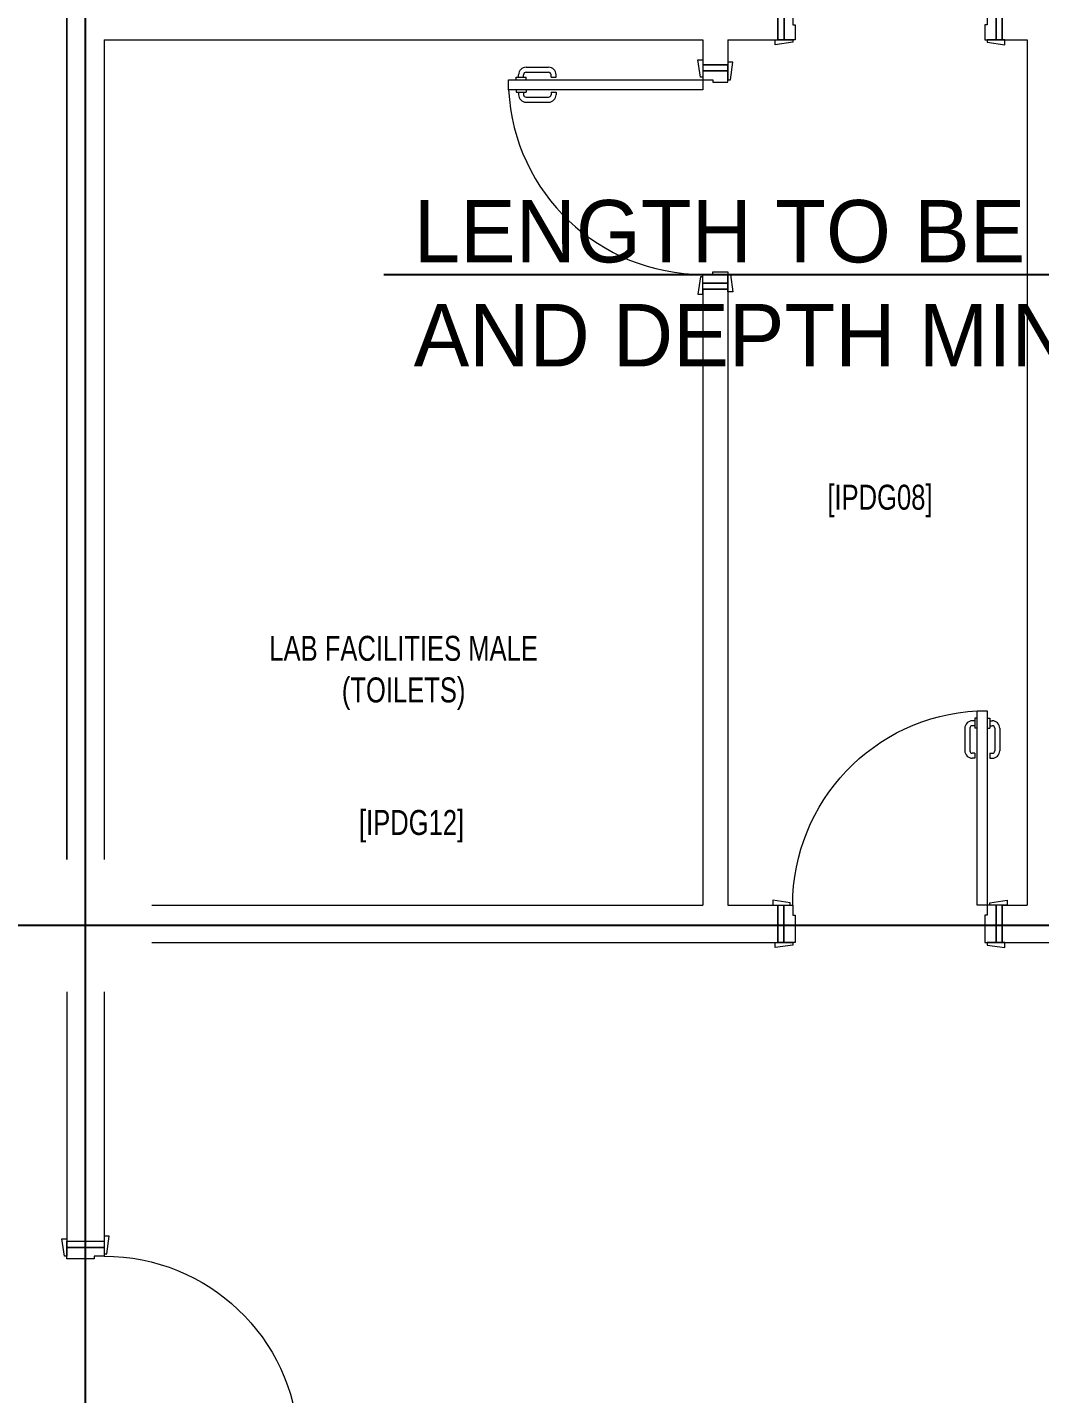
# Model space of a CAD drawing. Header units: metres. Extents: x 75097 to 220695, y -1557923 to -1361206.
# Drawn here: x 187880 to 191938, y -1464314 to -1458838 of the extents above; entities that cross this region are included whole.
import ezdxf
from ezdxf import colors
from ezdxf.entities.mleader import LeaderData, LeaderLine
from ezdxf.math import Vec2, Vec3

# ---------------------------------------------------------------- set-up
doc = ezdxf.new("R2010")
doc.units = ezdxf.units.M
doc.layers.get('0').update_dxf_attribs({"lineweight": 0})
for name, color, linetype, lineweight in [('A-100 - Copy$0$72_EGR_BASE_TEXT', 8, 'Continuous', 0), ('A-100 - Copy$0$Medical Equipment and Furniture', 8, 'Continuous', 0), ('A-100 - Copy$0$Walls', 8, 'Continuous', 0), ('A-100 - Copy$0$Wooden Joinery', 8, 'Continuous', 0)]:
    doc.layers.add(name, color=color, linetype=linetype, lineweight=lineweight)
doc.layers.add('A-100 - Copy$0$axes', color=8, linetype='Continuous')
doc.layers.add('E-POWR', color=7, linetype='Continuous', lineweight=9, true_color=0x4e7e3e)
doc.styles.add('A-100 - Copy$0$X3G_ENTITY_2587EA', font='swisscl.ttf', dxfattribs={"height": 200})
doc.styles.get("Standard").update_dxf_attribs({"font": 'GOTHIC.TTF'})

# ---------------------------------------------------------------- blocks, each defined once
blk = doc.blocks.new('A-100 - Copy$0$A$C72370EFE')
at = {"layer": 'A-100 - Copy$0$Wooden Joinery'}
for p, q in [((-0.01, -0.04), (-0.02, -0.04)), ((-0.01, -0.03), (-0.01, -0.07)), ((0, -0.03), (-0.01, -0.03)), ((0.04, -0.03), (0.05, -0.03)), ((0.05, -0.03), (0.05, -0.07)), ((0.05, -0.04), (0.06, -0.04)), ((-0.05, -0.07), (-0.05, -0.16)), ((-0.03, -0.07), (-0.03, -0.16)), ((-0.01, -0.06), (-0.02, -0.06)), ((0, -0.07), (-0.01, -0.07)), ((0.04, -0.07), (0.05, -0.07)), ((0.05, -0.06), (0.06, -0.06)), ((0.07, -0.07), (0.07, -0.16)), ((0.09, -0.07), (0.09, -0.16)), ((-0.01, -0.17), (-0.02, -0.17)), ((-0.01, -0.19), (-0.02, -0.19)), ((-0.01, -0.17), (-0.01, -0.19)), ((0.05, -0.17), (0.06, -0.17)), ((0.05, -0.17), (0.05, -0.19)), ((0.05, -0.19), (0.06, -0.19))]:
    blk.add_line(p, q, dxfattribs=at)
for centre, radius, start, end in [((-0.02, -0.07), 0.03, 90, 180), ((0.06, -0.07), 0.03, 0, 90), ((-0.02, -0.07), 0.01, 90, 180), ((0.06, -0.07), 0.01, 0, 90), ((-0.02, -0.16), 0.03, 180, 270), ((-0.02, -0.16), 0.01, 180, 270), ((0.06, -0.16), 0.01, 270, 0), ((0.06, -0.16), 0.03, 270, 0)]:
    blk.add_arc(centre, radius, start, end, dxfattribs=at)
blk = doc.blocks.new('A-100 - Copy$0$DR1')
at = {"layer": 'A-100 - Copy$0$Wooden Joinery', "elevation": 0}
for points in [[(1743402.9, 41721.9), (1743392.9, 41721.9), (1743382.9, 41791.9), (1743402.9, 41791.9)], [(1743552.9, 41731.9), (1743562.9, 41731.9), (1743572.9, 41801.9), (1743552.9, 41801.9)], [(1743552.9, 41681.9), (1744331.9, 41681.9), (1744331.9, 41721.9), (1743552.9, 41721.9)], [(1743402.9, 40941.9), (1743392.9, 40941.9), (1743382.9, 40871.9), (1743402.9, 40871.9)], [(1743552.9, 40931.9), (1743562.9, 40931.9), (1743572.9, 40861.9), (1743552.9, 40861.9)]]:
    blk.add_lwpolyline(points, close=True, dxfattribs=at)
for points in [[(1743552.9, 41756.9), (1743402.9, 41756.9), (1743402.9, 41781.9), (1743552.9, 41781.9), (1743552.9, 41756.9)], [(1743552.9, 41756.9), (1743552.9, 41721.9), (1743512.9, 41721.9), (1743512.9, 41711.9), (1743402.9, 41711.9), (1743402.9, 41756.9), (1743552.9, 41756.9)], [(1743552.9, 40906.9), (1743552.9, 40941.9), (1743512.9, 40941.9), (1743512.9, 40951.9), (1743402.9, 40951.9), (1743402.9, 40906.9), (1743552.9, 40906.9)], [(1743552.9, 40906.9), (1743402.9, 40906.9), (1743402.9, 40881.9), (1743552.9, 40881.9), (1743552.9, 40906.9)]]:
    blk.add_lwpolyline(points, dxfattribs=at)
at = {"layer": 'A-100 - Copy$0$Wooden Joinery'}
blk.add_arc((1743552.9, 41721.9, 0), 780, 270, 357.0603, dxfattribs=at)
at = {"layer": 'A-100 - Copy$0$Wooden Joinery', "xscale": -999.9999999998856, "yscale": 999.9999999998856, "zscale": 999.9999999998854, "rotation": 270}
blk.add_blockref('A-100 - Copy$0$A$C72370EFE', (1744331.9, 41681.9, 0), dxfattribs=at)
blk = doc.blocks.new('A-100 - Copy$0$A$C41DF7AD3')
at = {"layer": 'A-100 - Copy$0$Wooden Joinery', "elevation": 0}
for points in [[(820, 780), (820, 1559), (860, 1559), (860, 780)], [(70, 780), (70, 790), (0, 800), (0, 780)], [(870, 780), (870, 790), (940, 800), (940, 780)], [(80, 680), (80, 670), (10, 660), (10, 680)], [(860, 680), (860, 670), (930, 660), (930, 680)]]:
    blk.add_lwpolyline(points, close=True, dxfattribs=at)
for points in [[(45, 780), (45, 680), (20, 680), (20, 780), (45, 780)], [(45, 780), (80, 780), (80, 740), (90, 740), (90, 680), (45, 680), (45, 780)], [(895, 780), (860, 780), (860, 740), (850, 740), (850, 680), (895, 680), (895, 780)], [(895, 780), (895, 680), (920, 680), (920, 780), (895, 780)]]:
    blk.add_lwpolyline(points, dxfattribs=at)
at = {"layer": 'A-100 - Copy$0$Wooden Joinery'}
blk.add_arc((860, 780, 0), 780, 92.9397, 180, dxfattribs=at)
at = {"layer": 'A-100 - Copy$0$Wooden Joinery', "xscale": 999.9999999998856, "yscale": 999.9999999998856, "zscale": 999.9999999998856}
blk.add_blockref('A-100 - Copy$0$A$C72370EFE', (820, 1559, 0), dxfattribs=at)
blk = doc.blocks.new('A-100 - Copy')
at = {"layer": 'A-100 - Copy$0$axes'}
for p, q in [((188113.3, -1477297.4, 0), (188113.3, -1451192.7, 0)), ((215702.3, -1462437.7, 2.4), (83332.8, -1462437.7, 2.4))]:
    blk.add_line(p, q, dxfattribs=at)
at = {"layer": 'A-100 - Copy$0$Medical Equipment and Furniture'}
blk.add_line((188038.3, -1462172.7, 0), (188038.3, -1458356, 0), dxfattribs=at)
at = {"layer": 'A-100 - Copy$0$Walls'}
for p, q in [((188038.3, -1455502.7, 0), (188038.3, -1462172.7, 0)), ((190888.3, -1458787.7, 0), (190888.3, -1458887.7, 0)), ((191788.3, -1458787.7, 0), (191788.3, -1458887.7, 0)), ((188188.3, -1458887.7, 0), (190588.3, -1458887.7, 0)), ((188188.3, -1458887.7, 0), (188188.3, -1462172.7, 0)), ((190588.3, -1458887.7, 0), (190588.3, -1458987.7, 0)), ((190688.3, -1458887.7, 0), (190888.3, -1458887.7, 0)), ((190688.3, -1458887.7, 0), (190688.3, -1458987.7, 0)), ((191788.3, -1458887.7, 0), (191888.3, -1458887.7, 0)), ((191888.3, -1458887.7, 0), (191888.3, -1462356, 0)), ((190588.3, -1458987.7, 0), (190688.3, -1458987.7, 0)), ((190588.3, -1459887.7, 0), (190688.3, -1459887.7, 0)), ((190588.3, -1459887.7, 0), (190588.3, -1462356, 0)), ((190688.3, -1459887.7, 0), (190688.3, -1462356, 0)), ((190888.3, -1462356, 0), (190888.3, -1462506, 0)), ((191788.3, -1462356, 0), (191788.3, -1462506, 0)), ((188038.3, -1462702.7, 0), (188038.3, -1463702.7, 0)), ((188188.3, -1462702.7, 0), (188188.3, -1463702.7, 0)), ((188038.3, -1463702.7, 0), (188188.3, -1463702.7, 0))]:
    blk.add_line(p, q, dxfattribs=at)
for points in [[(188378.3, -1462356, 0), (190588.3, -1462356, 0)], [(190688.3, -1462356, 0), (190888.3, -1462356, 0)], [(191788.3, -1462356, 0), (191888.3, -1462356, 0)], [(188378.3, -1462506, 0), (190888.3, -1462506, 0)], [(191788.3, -1462506, 0), (192088.3, -1462506, 0)]]:
    blk.add_polyline3d(points, dxfattribs=at)
at = {"layer": 'A-100 - Copy$0$Wooden Joinery'}
blk.add_blockref('A-100 - Copy$0$A$C41DF7AD3', (190868.3, -1459567.7, 0), dxfattribs=at)
at = {"layer": 'A-100 - Copy$0$Wooden Joinery', "rotation": 90}
blk.add_blockref('A-100 - Copy$0$A$C41DF7AD3', (191368.3, -1459907.7, 0), dxfattribs=at)
at = {"layer": 'A-100 - Copy$0$Wooden Joinery', "xscale": -1}
for p, rotation in [((150006.3, -3205908.9, 0), 270), ((-1555364.6, -1422820.8, 0), 180)]:
    blk.add_blockref('A-100 - Copy$0$DR1', p, dxfattribs=dict(at, rotation=rotation))
at = {"layer": 'A-100 - Copy$0$72_EGR_BASE_TEXT', "char_height": 100, "attachment_point": 2, "style": 'A-100 - Copy$0$X3G_ENTITY_2587EA'}
for s, insert in [('[IPDG08]', (191297.9, -1460670.9)), ('[IPDG12]', (189420.2, -1461974.5))]:
    blk.add_mtext(s, dxfattribs=dict(at, insert=insert))
at = {"layer": 'A-100 - Copy$0$72_EGR_BASE_TEXT', "insert": (189388.3, -1461276.5, 0), "char_height": 100, "width": 2400, "attachment_point": 2, "style": 'A-100 - Copy$0$X3G_ENTITY_2587EA'}
blk.add_mtext('LAB FACILITIES MALE\\P(TOILETS) ', dxfattribs=at)

msp = doc.modelspace()

# ---------------------------------------------------------------- leaders
at = {"layer": 'E-POWR'}
ml = msp.add_multileader_mtext('Standard', dxfattribs=at)
ml.set_content('LENGTH TO BE 2.5 METER\\PAND DEPTH MIN 500M', color=256)
ml.set_leader_properties()
ml.build(insert=Vec2(0, 0))
ml.multileader.update_dxf_attribs({"text_right_attachment_type": 6, "dogleg_length": 200, "arrow_head_size": 200})
ctx = ml.context
ctx.base_point, ctx.char_height, ctx.arrow_head_size, ctx.landing_gap_size, ctx.plane_origin = Vec3(189328.7, -1459658, 0), 250, 200, 100, Vec3(187845.1, -1461622.8, 0)
ctx.right_attachment = 6
notes = []
notes.append((ctx, [(1, (1, 1, 0), (193730.4, -1459829.8, 0), (-1, 0), 200, [(0, [(194413.8, -1461723.2, 0)], 0, [])])]))
ctx.mtext.insert, ctx.mtext.width, ctx.mtext.flow_direction = Vec3(189428.7, -1459529.8, 0), 9228.761, 5
for ctx, leaders in notes:
    for number, flags, end, landing, length, lines in leaders:
        leader = LeaderData()
        leader.index, (leader.has_last_leader_line, leader.has_dogleg_vector, leader.attachment_direction) = number, flags
        leader.last_leader_point, leader.dogleg_vector, leader.dogleg_length = Vec3(end), Vec3(landing), length
        for number, points, colour, breaks in lines:
            line = LeaderLine()
            line.index, line.vertices, line.color, line.breaks = number, Vec3.list(points), colors.encode_raw_color(colour), breaks
            leader.lines.append(line)
        ctx.leaders.append(leader)

# ---------------------------------------------------------------- next in the draw order: block references
msp.add_blockref('A-100 - Copy', (0, 0))

doc.saveas('drawing.dxf')
